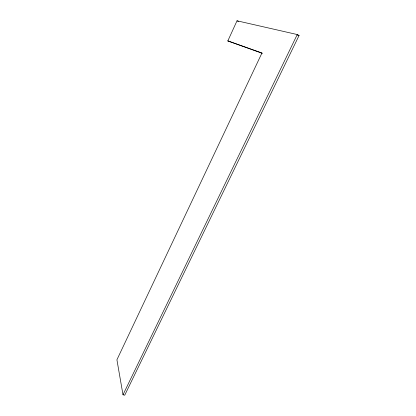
<?xml version="1.0" encoding="UTF-8"?>
<svg xmlns="http://www.w3.org/2000/svg" width="416" height="416" viewBox="0 0 416 416"><rect width="100%" height="100%" fill="white"/><g stroke="black" fill="none" stroke-linecap="round" stroke-linejoin="round"><path stroke-width="0.62" d="M227.833 40.919L237.016 20.8L297.248 34.544L299.083 35.474L124.732 395.2L122.996 394.779L116.917 359.793L261.96 52.983L227.833 40.919L262.428 53.368M122.996 394.779L297.248 34.544M297.185 35.038L299.083 35.474M237.016 20.8L238.456 21.518"/></g></svg>
